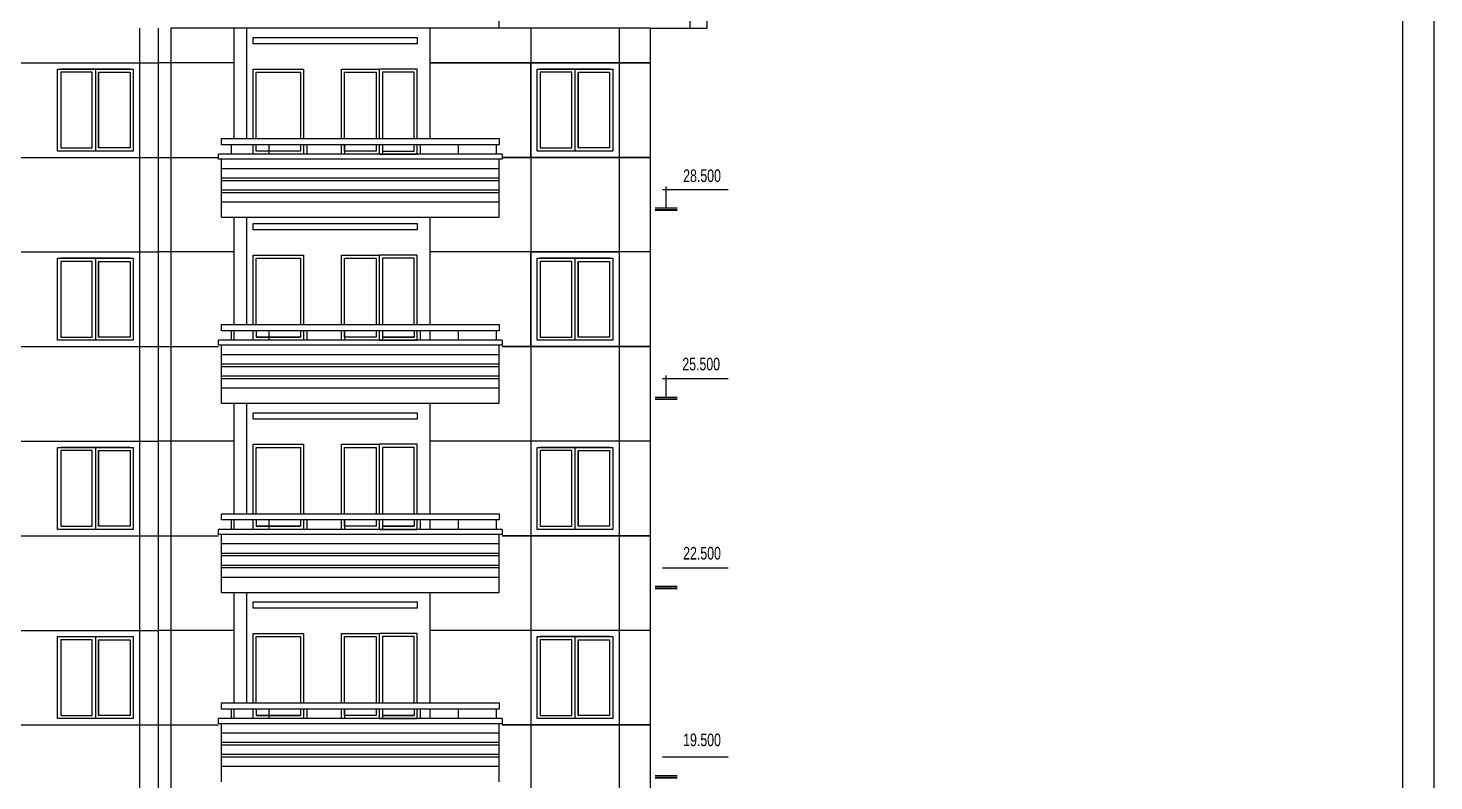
# Model space of a CAD drawing. Header units: millimetres. Extents: x 62416 to 146516, y -59332 to 68.
# Drawn here: x 124230 to 146516, y -25514 to -13576 of the extents above; entities that cross this region are included whole.
import ezdxf

# ---------------------------------------------------------------- set-up
doc = ezdxf.new("R2010")
doc.units = ezdxf.units.MM
doc.header["$LTSCALE"] = 200
doc.header["$MEASUREMENT"] = 0
for name, color, linetype in [('DIM', 4, 'CONTINUOUS'), ('MDUNG', 3, 'CONTINUOUS'), ('TEXT', 7, 'CONTINUOUS')]:
    doc.layers.add(name, color=color, linetype=linetype)
doc.layers.add('TUONG', color=3, linetype='CONTINUOUS', lineweight=30)
doc.styles.add('DIM', font='VHELVEN.TTF')

msp = doc.modelspace()

# ---------------------------------------------------------------- linework, layer by layer
at = {"layer": 'DIM', "color": 4}
for p, q in [((127797.7, -13826.2), (127797.7, -13726.2)), ((127797.7, -13726.2), (130397.7, -13726.2)), ((127797.7, -13826.2), (127797.7, -13726.2)), ((127797.7, -13726.2), (130397.7, -13726.2)), ((130397.7, -13726.2), (130397.7, -13826.2)), ((130397.7, -13726.2), (130397.7, -13826.2)), ((130397.7, -13826.2), (127797.7, -13826.2)), ((130397.7, -13826.2), (127797.7, -13826.2)), ((127797.7, -15326.2), (127797.7, -14226.2)), ((127797.7, -14226.2), (128597.7, -14226.2)), ((127797.7, -15326.2), (127797.7, -14226.2)), ((127797.7, -14226.2), (128597.7, -14226.2)), ((128597.7, -14226.2), (128597.7, -15326.2)), ((128597.7, -14226.2), (128597.7, -15326.2)), ((129197.7, -15326.2), (129197.7, -14226.2)), ((129197.7, -14226.2), (129797.7, -14226.2)), ((129197.7, -15326.2), (129197.7, -14226.2)), ((129197.7, -14226.2), (129797.7, -14226.2)), ((130397.7, -14226.2), (129797.7, -14226.2)), ((129797.7, -14226.2), (129797.7, -15326.2)), ((130397.7, -14226.2), (129797.7, -14226.2)), ((129797.7, -14226.2), (129797.7, -15326.2)), ((129797.7, -14226.2), (129797.7, -15326.2)), ((129797.7, -14226.2), (129797.7, -15326.2)), ((130397.7, -15326.2), (130397.7, -14226.2)), ((130397.7, -15326.2), (130397.7, -14226.2)), ((127847.7, -15326.2), (127847.7, -14276.2)), ((127847.7, -14276.2), (128547.7, -14276.2)), ((127847.7, -15326.2), (127847.7, -14276.2)), ((127847.7, -14276.2), (128547.7, -14276.2)), ((128547.7, -14276.2), (128547.7, -15326.2)), ((128547.7, -14276.2), (128547.7, -15326.2)), ((129247.7, -15326.2), (129247.7, -14276.2)), ((129247.7, -14276.2), (129747.7, -14276.2)), ((129247.7, -15326.2), (129247.7, -14276.2)), ((129247.7, -14276.2), (129747.7, -14276.2)), ((129747.7, -14276.2), (129747.7, -15326.2)), ((129747.7, -14276.2), (129747.7, -15326.2)), ((130347.7, -14276.2), (129847.7, -14276.2)), ((129847.7, -14276.2), (129847.7, -15326.2)), ((130347.7, -14276.2), (129847.7, -14276.2)), ((129847.7, -14276.2), (129847.7, -15326.2)), ((130347.7, -15326.2), (130347.7, -14276.2)), ((130347.7, -15326.2), (130347.7, -14276.2)), ((127297.7, -15426.2), (127297.7, -15326.2)), ((131747.7, -15576.2), (127247.7, -15576.2)), ((127247.7, -15656.2), (127247.7, -15576.2)), ((127447.7, -15428.2), (127447.7, -15576.2)), ((127797.7, -15576.2), (127797.7, -15426.2)), ((128597.7, -15576.2), (127797.7, -15576.2)), ((127847.7, -15526.2), (127847.7, -15426.2)), ((128547.7, -15526.2), (127847.7, -15526.2)), ((128047.7, -15428.2), (128047.7, -15576.2)), ((128547.7, -15426.2), (128547.7, -15526.2)), ((128597.7, -15426.2), (128597.7, -15576.2)), ((128647.7, -15428.2), (128647.7, -15576.2)), ((129197.7, -15576.2), (129197.7, -15426.2)), ((129797.7, -15576.2), (129197.7, -15576.2)), ((129247.7, -15526.2), (129247.7, -15426.2)), ((129247.7, -15428.2), (129247.7, -15576.2)), ((129747.7, -15526.2), (129247.7, -15526.2)), ((129747.7, -15426.2), (129747.7, -15526.2)), ((129797.7, -15426.2), (129797.7, -15576.2)), ((129797.7, -15426.2), (129797.7, -15576.2)), ((129797.7, -15576.2), (130397.7, -15576.2)), ((129847.7, -15426.2), (129847.7, -15526.2)), ((129847.7, -15428.2), (129847.7, -15576.2)), ((129847.7, -15526.2), (130347.7, -15526.2)), ((130347.7, -15526.2), (130347.7, -15426.2)), ((130397.7, -15576.2), (130397.7, -15426.2)), ((130447.7, -15428.2), (130447.7, -15576.2)), ((131047.7, -15428.2), (131047.7, -15576.2)), ((131647.7, -15428.2), (131647.7, -15576.2)), ((131747.7, -15576.2), (131747.7, -15656.2)), ((131747.7, -15656.2), (127247.7, -15656.2)), ((127297.7, -16576.2), (127297.7, -15656.2)), ((131697.7, -15806.2), (127297.7, -15806.2)), ((131697.7, -16576.2), (131697.7, -15656.2)), ((131697.7, -15956.2), (127297.7, -15956.2)), ((131697.7, -15996.2), (127297.7, -15996.2)), ((131697.7, -16146.2), (127297.7, -16146.2)), ((131697.7, -16186.2), (127297.7, -16186.2)), ((131697.7, -16336.2), (127297.7, -16336.2)), ((127297.7, -16576.2), (131697.7, -16576.2)), ((127797.7, -16776.2), (127797.7, -16676.2)), ((127797.7, -16676.2), (130397.7, -16676.2)), ((130397.7, -16676.2), (130397.7, -16776.2)), ((130397.7, -16776.2), (127797.7, -16776.2)), ((127797.7, -18276.2), (127797.7, -17176.2)), ((127797.7, -17176.2), (128597.7, -17176.2)), ((127847.7, -18276.2), (127847.7, -17226.2)), ((127847.7, -17226.2), (128547.7, -17226.2)), ((128547.7, -17226.2), (128547.7, -18276.2)), ((128597.7, -17176.2), (128597.7, -18276.2)), ((129197.7, -18276.2), (129197.7, -17176.2)), ((129197.7, -17176.2), (129797.7, -17176.2)), ((129247.7, -18276.2), (129247.7, -17226.2)), ((129247.7, -17226.2), (129747.7, -17226.2)), ((129747.7, -17226.2), (129747.7, -18276.2)), ((130397.7, -17176.2), (129797.7, -17176.2)), ((129797.7, -17176.2), (129797.7, -18276.2)), ((129797.7, -17176.2), (129797.7, -18276.2)), ((130347.7, -17226.2), (129847.7, -17226.2)), ((129847.7, -17226.2), (129847.7, -18276.2)), ((130347.7, -18276.2), (130347.7, -17226.2)), ((130397.7, -18276.2), (130397.7, -17176.2)), ((127297.7, -18376.2), (127297.7, -18276.2)), ((127447.7, -18378.2), (127447.7, -18526.2)), ((127797.7, -18526.2), (127797.7, -18376.2)), ((127847.7, -18376.2), (127847.7, -18476.2)), ((127847.7, -18476.2), (128547.7, -18476.2)), ((128547.7, -18476.2), (127847.7, -18476.2)), ((128047.7, -18378.2), (128047.7, -18526.2)), ((128547.7, -18376.2), (128547.7, -18476.2)), ((128597.7, -18376.2), (128597.7, -18526.2)), ((128647.7, -18378.2), (128647.7, -18526.2)), ((129197.7, -18526.2), (129197.7, -18376.2)), ((129247.7, -18476.2), (129247.7, -18376.2)), ((129247.7, -18378.2), (129247.7, -18526.2)), ((129747.7, -18476.2), (129247.7, -18476.2)), ((129747.7, -18376.2), (129747.7, -18476.2)), ((129797.7, -18376.2), (129797.7, -18526.2)), ((129797.7, -18376.2), (129797.7, -18526.2)), ((129847.7, -18376.2), (129847.7, -18476.2)), ((129847.7, -18378.2), (129847.7, -18526.2)), ((130347.7, -18476.2), (129847.7, -18476.2)), ((129847.7, -18476.2), (130347.7, -18476.2)), ((130347.7, -18376.2), (130347.7, -18476.2)), ((130397.7, -18526.2), (130397.7, -18376.2)), ((130447.7, -18378.2), (130447.7, -18526.2)), ((130597.7, -18376.2), (130597.7, -18526.2)), ((131047.7, -18378.2), (131047.7, -18526.2)), ((131647.7, -18378.2), (131647.7, -18526.2)), ((131747.7, -18526.2), (127247.7, -18526.2)), ((127247.7, -18606.2), (127247.7, -18526.2)), ((131747.7, -18606.2), (127247.7, -18606.2)), ((127297.7, -19526.2), (127297.7, -18606.2)), ((128597.7, -18526.2), (127797.7, -18526.2)), ((129797.7, -18526.2), (129197.7, -18526.2)), ((129797.7, -18526.2), (130397.7, -18526.2)), ((131697.7, -19526.2), (131697.7, -18606.2)), ((131747.7, -18526.2), (131747.7, -18606.2)), ((131697.7, -18756.2), (127297.7, -18756.2)), ((131697.7, -18906.2), (127297.7, -18906.2)), ((131697.7, -18946.2), (127297.7, -18946.2)), ((131697.7, -19096.2), (127297.7, -19096.2)), ((131697.7, -19136.2), (127297.7, -19136.2)), ((131697.7, -19286.2), (127297.7, -19286.2)), ((127297.7, -19526.2), (131697.7, -19526.2)), ((127297.7, -21376.2), (127297.7, -21276.2)), ((127447.7, -21378.2), (127447.7, -21526.2)), ((127497.7, -21526.2), (127497.7, -21376.2)), ((128047.7, -21378.2), (128047.7, -21526.2)), ((128647.7, -21378.2), (128647.7, -21526.2)), ((129247.7, -21378.2), (129247.7, -21526.2)), ((129847.7, -21378.2), (129847.7, -21526.2)), ((130447.7, -21378.2), (130447.7, -21526.2)), ((130597.7, -21376.2), (130597.7, -21526.2)), ((131047.7, -21378.2), (131047.7, -21526.2)), ((131647.7, -21378.2), (131647.7, -21526.2)), ((131747.7, -21526.2), (127247.7, -21526.2)), ((127247.7, -21606.2), (127247.7, -21526.2)), ((131747.7, -21606.2), (127247.7, -21606.2)), ((127297.7, -22526.2), (127297.7, -21606.2)), ((131697.7, -22526.2), (131697.7, -21606.2)), ((131747.7, -21526.2), (131747.7, -21606.2)), ((131697.7, -21756.2), (127297.7, -21756.2)), ((131697.7, -21906.2), (127297.7, -21906.2)), ((131697.7, -21946.2), (127297.7, -21946.2)), ((131697.7, -22096.2), (127297.7, -22096.2)), ((131697.7, -22136.2), (127297.7, -22136.2)), ((131697.7, -22286.2), (127297.7, -22286.2)), ((127297.7, -22526.2), (131697.7, -22526.2)), ((127297.7, -24376.2), (127297.7, -24276.2)), ((127447.7, -24378.2), (127447.7, -24526.2)), ((127497.7, -24526.2), (127497.7, -24376.2)), ((128047.7, -24378.2), (128047.7, -24526.2)), ((128647.7, -24378.2), (128647.7, -24526.2)), ((129247.7, -24378.2), (129247.7, -24526.2)), ((129847.7, -24378.2), (129847.7, -24526.2)), ((130447.7, -24378.2), (130447.7, -24526.2)), ((130597.7, -24376.2), (130597.7, -24526.2)), ((131047.7, -24378.2), (131047.7, -24526.2)), ((131647.7, -24378.2), (131647.7, -24526.2)), ((131747.7, -24526.2), (127247.7, -24526.2)), ((127247.7, -24606.2), (127247.7, -24526.2)), ((131747.7, -24606.2), (127247.7, -24606.2)), ((127297.7, -25526.2), (127297.7, -24606.2)), ((131697.7, -25526.2), (131697.7, -24606.2)), ((131747.7, -24526.2), (131747.7, -24606.2)), ((131697.7, -24756.2), (127297.7, -24756.2)), ((131697.7, -24906.2), (127297.7, -24906.2)), ((131697.7, -24946.2), (127297.7, -24946.2)), ((131697.7, -25096.2), (127297.7, -25096.2)), ((131697.7, -25136.2), (127297.7, -25136.2)), ((131697.7, -25286.2), (127297.7, -25286.2))]:
    msp.add_line(p, q, dxfattribs=at)
at = {"layer": 'DIM', "color": 2, "linetype": 'Continuous'}
for p, q in [((125847.7, -14226.2), (124747.7, -14226.2)), ((125297.7, -14226.2), (125297.7, -15526.2)), ((133447.7, -14226.2), (132347.7, -14226.2)), ((132897.7, -14226.2), (132897.7, -15526.2)), ((125347.7, -14276.2), (125347.7, -15476.2)), ((132947.7, -14276.2), (132947.7, -15476.2)), ((125847.7, -17226.2), (124747.7, -17226.2)), ((125297.7, -17226.2), (125297.7, -18526.2)), ((125347.7, -17276.2), (125347.7, -18476.2)), ((133447.7, -17226.2), (132347.7, -17226.2)), ((132897.7, -17226.2), (132897.7, -18526.2)), ((132947.7, -17276.2), (132947.7, -18476.2)), ((125847.7, -20226.2), (124747.7, -20226.2)), ((125297.7, -20226.2), (125297.7, -21526.2)), ((125347.7, -20276.2), (125347.7, -21476.2)), ((133447.7, -20226.2), (132347.7, -20226.2)), ((132897.7, -20226.2), (132897.7, -21526.2)), ((132947.7, -20276.2), (132947.7, -21476.2)), ((125297.7, -23226.2), (125297.7, -24526.2)), ((125347.7, -23276.2), (125347.7, -24476.2)), ((133447.7, -23226.2), (132347.7, -23226.2)), ((132897.7, -23226.2), (132897.7, -24526.2)), ((132947.7, -23276.2), (132947.7, -24476.2))]:
    msp.add_line(p, q, dxfattribs=at)
for points in [[(124697.7, -14226.2), (125897.7, -14226.2), (125897.7, -15526.2), (124697.7, -15526.2)], [(132297.7, -14226.2), (133497.7, -14226.2), (133497.7, -15526.2), (132297.7, -15526.2)], [(124747.7, -14276.2), (124747.7, -15476.2), (125247.7, -15476.2), (125247.7, -14276.2)], [(125847.7, -14276.2), (125847.7, -15476.2), (125347.7, -15476.2), (125347.7, -14276.2)], [(132347.7, -14276.2), (132347.7, -15476.2), (132847.7, -15476.2), (132847.7, -14276.2)], [(133447.7, -14276.2), (133447.7, -15476.2), (132947.7, -15476.2), (132947.7, -14276.2)], [(124697.7, -17226.2), (125897.7, -17226.2), (125897.7, -18526.2), (124697.7, -18526.2)], [(124747.7, -17276.2), (124747.7, -18476.2), (125247.7, -18476.2), (125247.7, -17276.2)], [(125847.7, -17276.2), (125847.7, -18476.2), (125347.7, -18476.2), (125347.7, -17276.2)], [(132297.7, -17226.2), (133497.7, -17226.2), (133497.7, -18526.2), (132297.7, -18526.2)], [(132347.7, -17276.2), (132347.7, -18476.2), (132847.7, -18476.2), (132847.7, -17276.2)], [(133447.7, -17276.2), (133447.7, -18476.2), (132947.7, -18476.2), (132947.7, -17276.2)], [(124697.7, -20226.2), (125897.7, -20226.2), (125897.7, -21526.2), (124697.7, -21526.2)], [(124747.7, -20276.2), (124747.7, -21476.2), (125247.7, -21476.2), (125247.7, -20276.2)], [(125847.7, -20276.2), (125847.7, -21476.2), (125347.7, -21476.2), (125347.7, -20276.2)], [(132297.7, -20226.2), (133497.7, -20226.2), (133497.7, -21526.2), (132297.7, -21526.2)], [(132347.7, -20276.2), (132347.7, -21476.2), (132847.7, -21476.2), (132847.7, -20276.2)], [(133447.7, -20276.2), (133447.7, -21476.2), (132947.7, -21476.2), (132947.7, -20276.2)], [(124697.7, -23226.2), (125897.7, -23226.2), (125897.7, -24526.2), (124697.7, -24526.2)], [(124747.7, -23276.2), (124747.7, -24476.2), (125247.7, -24476.2), (125247.7, -23276.2)], [(125847.7, -23276.2), (125847.7, -24476.2), (125347.7, -24476.2), (125347.7, -23276.2)], [(132297.7, -23226.2), (133497.7, -23226.2), (133497.7, -24526.2), (132297.7, -24526.2)], [(132347.7, -23276.2), (132347.7, -24476.2), (132847.7, -24476.2), (132847.7, -23276.2)], [(133447.7, -23276.2), (133447.7, -24476.2), (132947.7, -24476.2), (132947.7, -23276.2)]]:
    msp.add_lwpolyline(points, close=True, dxfattribs=at)
at = {"layer": 'DIM', "color": 4}
for points in [[(127297.7, -15326.2), (131697.7, -15326.2), (131697.7, -15426.2), (127297.7, -15426.2)], [(127297.7, -18276.2), (131697.7, -18276.2), (131697.7, -18376.2), (127297.7, -18376.2)], [(127797.7, -21276.2), (127797.7, -20176.2), (128597.7, -20176.2), (128597.7, -21276.2)], [(127847.7, -21276.2), (127847.7, -20226.2), (128547.7, -20226.2), (128547.7, -21276.2)], [(129197.7, -21276.2), (129197.7, -20176.2), (129797.7, -20176.2), (129797.7, -21276.2)], [(129247.7, -21276.2), (129247.7, -20226.2), (129747.7, -20226.2), (129747.7, -21276.2)], [(130397.7, -21276.2), (130397.7, -20176.2), (129797.7, -20176.2), (129797.7, -21276.2)], [(130347.7, -21276.2), (130347.7, -20226.2), (129847.7, -20226.2), (129847.7, -21276.2)], [(127297.7, -21276.2), (131697.7, -21276.2), (131697.7, -21376.2), (127297.7, -21376.2)], [(127797.7, -21526.2), (127797.7, -21376.2)], [(128597.7, -21376.2), (128597.7, -21526.2), (127797.7, -21526.2)], [(128547.7, -21376.2), (128547.7, -21476.2), (127847.7, -21476.2)], [(127847.7, -21376.2), (127847.7, -21476.2), (128547.7, -21476.2)], [(129197.7, -21526.2), (129197.7, -21376.2)], [(129797.7, -21376.2), (129797.7, -21526.2), (129197.7, -21526.2)], [(129247.7, -21476.2), (129247.7, -21376.2)], [(129747.7, -21376.2), (129747.7, -21476.2), (129247.7, -21476.2)], [(129797.7, -21376.2), (129797.7, -21526.2), (130397.7, -21526.2)], [(129847.7, -21376.2), (129847.7, -21476.2), (130347.7, -21476.2)], [(130347.7, -21376.2), (130347.7, -21476.2), (129847.7, -21476.2)], [(130397.7, -21526.2), (130397.7, -21376.2)], [(127797.7, -24276.2), (127797.7, -23176.2), (128597.7, -23176.2), (128597.7, -24276.2)], [(129197.7, -24276.2), (129197.7, -23176.2), (129797.7, -23176.2), (129797.7, -24276.2)], [(130397.7, -24276.2), (130397.7, -23176.2), (129797.7, -23176.2), (129797.7, -24276.2)], [(127847.7, -24276.2), (127847.7, -23226.2), (128547.7, -23226.2), (128547.7, -24276.2)], [(129247.7, -24276.2), (129247.7, -23226.2), (129747.7, -23226.2), (129747.7, -24276.2)], [(130347.7, -24276.2), (130347.7, -23226.2), (129847.7, -23226.2), (129847.7, -24276.2)], [(127297.7, -24276.2), (131697.7, -24276.2), (131697.7, -24376.2), (127297.7, -24376.2)], [(127797.7, -24526.2), (127797.7, -24376.2)], [(128597.7, -24376.2), (128597.7, -24526.2), (127797.7, -24526.2)], [(128547.7, -24376.2), (128547.7, -24476.2), (127847.7, -24476.2)], [(127847.7, -24376.2), (127847.7, -24476.2), (128547.7, -24476.2)], [(129197.7, -24526.2), (129197.7, -24376.2)], [(129797.7, -24376.2), (129797.7, -24526.2), (129197.7, -24526.2)], [(129247.7, -24476.2), (129247.7, -24376.2)], [(129747.7, -24376.2), (129747.7, -24476.2), (129247.7, -24476.2)], [(129797.7, -24376.2), (129797.7, -24526.2), (130397.7, -24526.2)], [(129847.7, -24376.2), (129847.7, -24476.2), (130347.7, -24476.2)], [(130347.7, -24376.2), (130347.7, -24476.2), (129847.7, -24476.2)], [(130397.7, -24526.2), (130397.7, -24376.2)]]:
    msp.add_lwpolyline(points, dxfattribs=at)
for points in [[(130397.7, -19676.2), (130397.7, -19776.2), (127797.7, -19776.2), (127797.7, -19676.2)], [(130397.7, -22676.2), (130397.7, -22776.2), (127797.7, -22776.2), (127797.7, -22676.2)]]:
    msp.add_lwpolyline(points, close=True, dxfattribs=at)
at = {"layer": 'MDUNG', "color": 3}
for p, q in [((131697.7, -13576.2), (131697.7, -12376.2)), ((134726.7, -13576.2), (134726.7, -12376.2)), ((134997.7, -13576.2), (134997.7, -12376.2)), ((125997.7, -13576.2), (125997.7, -14126.2)), ((126297.7, -16726.2), (126297.7, -13576.2)), ((126497.7, -16576.2), (126497.7, -13576.2)), ((134097.7, -13576.2), (126497.7, -13576.2)), ((127697.7, -15326.2), (127697.7, -13576.2)), ((127697.7, -15326.2), (127697.7, -13576.2)), ((130597.7, -13576.2), (130597.7, -15326.2)), ((130597.7, -13576.2), (130597.7, -15326.2)), ((132197.7, -13576.2), (132197.7, -45076.2)), ((133597.7, -13576.2), (133597.7, -45076.2)), ((134097.7, -16726.2), (134097.7, -13576.2)), ((134097.7, -13576.2), (134997.7, -13576.2)), ((122497.7, -14126.2), (126297.7, -14126.2)), ((125997.7, -14126.2), (125997.7, -40863.3)), ((127497.7, -14126.2), (126297.7, -14126.2)), ((134097.7, -14126.2), (130597.7, -14126.2)), ((130597.7, -14126.2), (134097.7, -14126.2)), ((134097.7, -14126.2), (130597.7, -14126.2)), ((122497.7, -15626.2), (126297.7, -15626.2)), ((126297.7, -15626.2), (127247.7, -15626.2)), ((131747.7, -15626.2), (134097.7, -15626.2)), ((134097.7, -15626.2), (131747.7, -15626.2)), ((126297.7, -19726.2), (126297.7, -16576.2)), ((126497.7, -19726.2), (126497.7, -16576.2)), ((127697.7, -18276.2), (127697.7, -16576.2)), ((130597.7, -16576.2), (130597.7, -18276.2)), ((134097.7, -19726.2), (134097.7, -16576.2)), ((122497.7, -17126.2), (126297.7, -17126.2)), ((127497.7, -17126.2), (126297.7, -17126.2)), ((134097.7, -17126.2), (130597.7, -17126.2)), ((122497.7, -18626.2), (126297.7, -18626.2)), ((126297.7, -18626.2), (127247.7, -18626.2)), ((131747.7, -18626.2), (134097.7, -18626.2)), ((134097.7, -18626.2), (131747.7, -18626.2)), ((134097.7, -18626.2), (131956.8, -18626.2)), ((126297.7, -22726.2), (126297.7, -19576.2)), ((126497.7, -22726.2), (126497.7, -19576.2)), ((127697.7, -21276.2), (127697.7, -19526.2)), ((130597.7, -19526.2), (130597.7, -21276.2)), ((134097.7, -22726.2), (134097.7, -19576.2)), ((122497.7, -20126.2), (126297.7, -20126.2)), ((127497.7, -20126.2), (126297.7, -20126.2)), ((134097.7, -20126.2), (130597.7, -20126.2)), ((122497.7, -21626.2), (126297.7, -21626.2)), ((126297.7, -21626.2), (127247.7, -21626.2)), ((134097.7, -21626.2), (131747.7, -21626.2)), ((131747.7, -21626.2), (134097.7, -21626.2)), ((134097.7, -21626.2), (131956.8, -21626.2)), ((126297.7, -25726.2), (126297.7, -22576.2)), ((126497.7, -25726.2), (126497.7, -22576.2)), ((127697.7, -24276.2), (127697.7, -22526.2)), ((130597.7, -22526.2), (130597.7, -24276.2)), ((134097.7, -25726.2), (134097.7, -22576.2)), ((122497.7, -23126.2), (126297.7, -23126.2)), ((127497.7, -23126.2), (126297.7, -23126.2)), ((134097.7, -23126.2), (130597.7, -23126.2)), ((122497.7, -24626.2), (126297.7, -24626.2)), ((126297.7, -24626.2), (127247.7, -24626.2)), ((134097.7, -24626.2), (131747.7, -24626.2)), ((131747.7, -24626.2), (134097.7, -24626.2)), ((134097.7, -24626.2), (131956.8, -24626.2))]:
    msp.add_line(p, q, dxfattribs=at)
at = {"layer": 'MDUNG'}
for p, q in [((127497.7, -15326.2), (127497.7, -13576.2)), ((127497.7, -15326.2), (127497.7, -13576.2)), ((127497.7, -18276.2), (127497.7, -16576.2)), ((127497.7, -18526.2), (127497.7, -18376.2)), ((127497.7, -21276.2), (127497.7, -19526.2)), ((127497.7, -24276.2), (127497.7, -22526.2))]:
    msp.add_line(p, q, dxfattribs=at)
at = {"layer": 'MDUNG', "color": 3, "linetype": 'Continuous'}
for points in [[(132197.7, -14126.2), (133597.7, -14126.2), (133597.7, -15626.2), (132197.7, -15626.2)], [(132197.7, -17126.2), (133597.7, -17126.2), (133597.7, -18626.2), (132197.7, -18626.2)]]:
    msp.add_lwpolyline(points, close=True, dxfattribs=at)
at = {"layer": 'TEXT'}
for p, q in [((134289.5, -16134), (135328.2, -16134)), ((134289.5, -19134), (135328.2, -19134)), ((134289.5, -22134), (135328.2, -22134)), ((134289.5, -25134), (135328.2, -25134))]:
    msp.add_line(p, q, dxfattribs=at)
at = {"layer": 'TEXT', "color": 7}
for p, q in [((134345.3, -16276.2), (134345.3, -16085.7)), ((134345.3, -16426.2), (134345.3, -16276.2)), ((134345.3, -19276.2), (134345.3, -19085.7)), ((134345.3, -19276.2), (134345.3, -19085.7)), ((134345.3, -19426.2), (134345.3, -19276.2)), ((134345.3, -19426.2), (134345.3, -19276.2))]:
    msp.add_line(p, q, dxfattribs=at)
for points in [[(134345.3, -16426.2, 0, 150, 0), (134345.3, -16276.2, 0, 0, 0), (134345.3, -16085.7, 20, 20, 0)], [(134345.3, -19426.2, 0, 150, 0), (134345.3, -19276.2, 0, 0, 0), (134345.3, -19085.7, 20, 20, 0)], [(134345.3, -22426.2, 0, 150, 0), (134345.3, -22276.2, 0, 0, 0), (134345.3, -22085.7, 20, 20, 0)], [(134345.3, -25426.2, 0, 150, 0), (134345.3, -25276.2, 0, 0, 0), (134345.3, -25085.7, 20, 20, 0)]]:
    msp.add_lwpolyline(points, format="xyseb", dxfattribs=at)
at = {"layer": 'TEXT', "const_width": 30}
for points in [[(134169.7, -16460.8), (134520.9, -16460.8)], [(134169.7, -19460.8), (134520.9, -19460.8)], [(134169.7, -22460.8), (134520.9, -22460.8)], [(134169.7, -25460.8), (134520.9, -25460.8)]]:
    msp.add_lwpolyline(points, dxfattribs=at)
at = {"layer": 'TEXT'}
for points in [[(134169.7, -16426.2), (134520.9, -16426.2)], [(134169.7, -19426.2), (134520.9, -19426.2)], [(134169.7, -22426.2), (134520.9, -22426.2)], [(134169.7, -25426.2), (134520.9, -25426.2)]]:
    msp.add_lwpolyline(points, dxfattribs=at)
at = {"layer": 'TUONG', "color": 3, "linetype": 'Continuous'}
for points in [[(62416, -59331.5), (62416, 68.5), (146516, 68.5), (146516, -59331.5), (62416, -59331.5)], [(62916, -58831.5), (62916, -431.5), (146016, -431.5), (146016, -58831.5)]]:
    msp.add_lwpolyline(points, close=True, dxfattribs=at)

# ---------------------------------------------------------------- texts
at = {"layer": 'TEXT', "color": 7, "style": 'DIM', "width": 0.7}
for tag, p in [('28.500', (134615, -16016.9)), ('25.500', (134601.5, -19003.4)), ('22.500', (134615, -22003.4)), ('19.500', (134615, -24962.9))]:
    msp.add_attdef(tag, p, '', height=200, dxfattribs=at)

doc.saveas('drawing.dxf')
